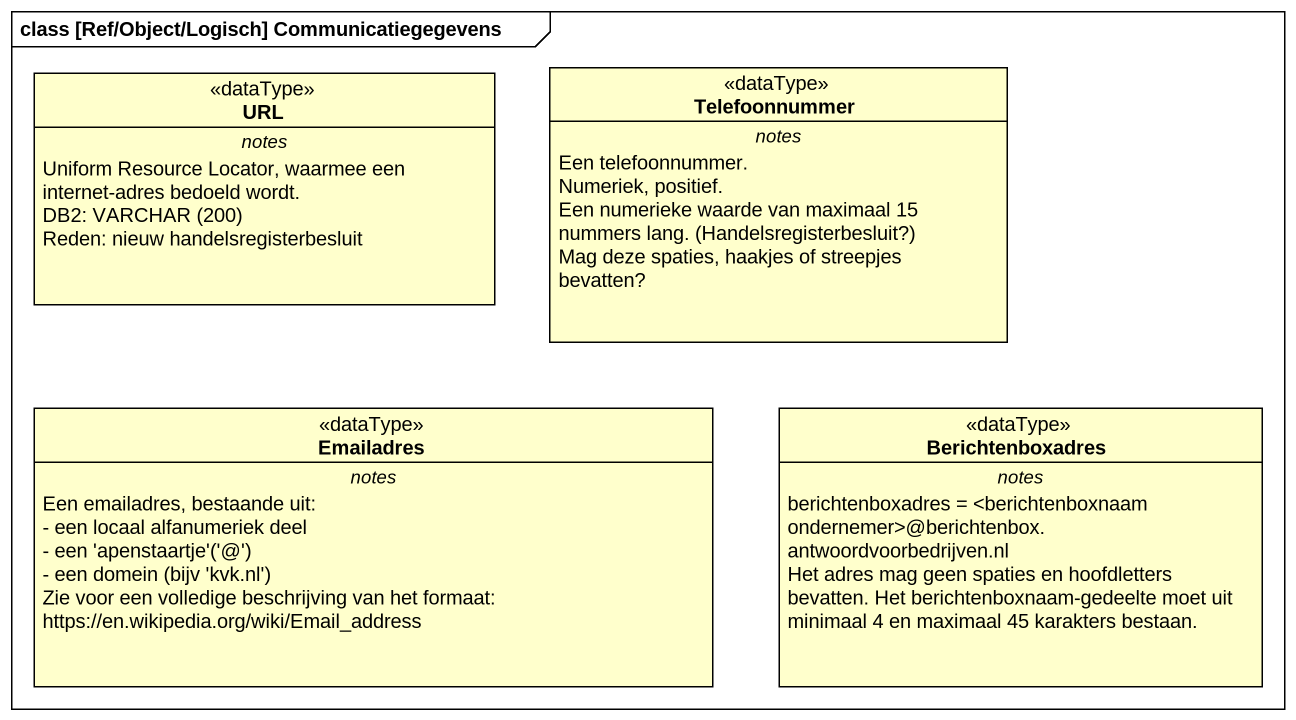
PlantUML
@startuml
mainframe class [Ref/Object/Logisch] Communicatiegegevens
hide circle
hide empty members
skinparam classAttributeIconSize 0
class URL <<dataType>> {
  -- notes --
  Uniform Resource Locator, waarmee een internet-adres bedoeld wordt.
  {field} DB2: VARCHAR (200)
  Reden: nieuw handelsregisterbesluit
}
class Telefoonnummer <<dataType>> {
  -- notes --
  Een telefoonnummer.
  Numeriek, positief.
  {field} Een numerieke waarde van maximaal 15 nummers lang. (Handelsregisterbesluit?)
  Mag deze spaties, haakjes of streepjes bevatten?
}
class Emailadres <<dataType>> {
  -- notes --
  Een emailadres, bestaande uit:
  - een locaal alfanumeriek deel
  {field} - een 'apenstaartje'('@')
  {field} - een domein (bijv 'kvk.nl')
  Zie voor een volledige beschrijving van het formaat: https://en.wikipedia.org/wiki/Email_address
}
class Berichtenboxadres <<dataType>> {
  -- notes --
  berichtenboxadres = <berichtenboxnaam ondernemer>@berichtenbox.antwoordvoorbedrijven.nl
  Het adres mag geen spaties en hoofdletters bevatten. Het berichtenboxnaam-gedeelte moet uit minimaal 4 en maximaal 45 karakters bestaan.
}
@enduml
